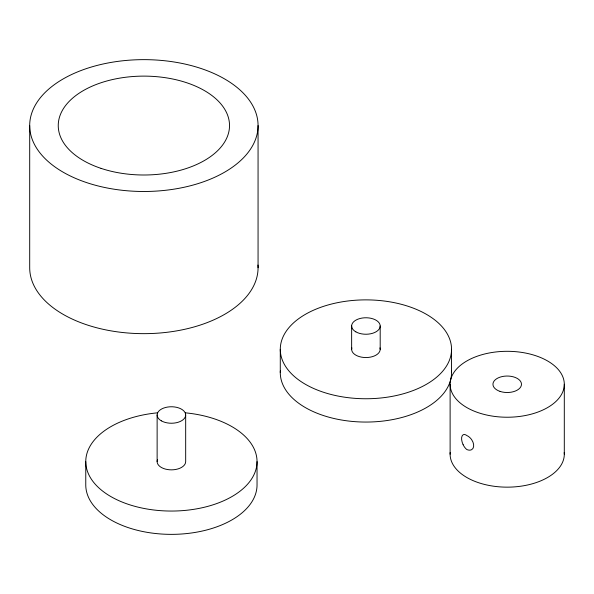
<?xml version="1.0" encoding="UTF-8"?>
<svg xmlns="http://www.w3.org/2000/svg" width="594" height="594" viewBox="0 0 594 594"><rect width="100%" height="100%" fill="white"/><g stroke="black" fill="none" stroke-linecap="round" stroke-linejoin="round"><path stroke-width="0.89" d="M564.3 384.273A57.091 32.96 0 0 1 478.66 412.815A57.091 32.96 0 0 1 478.66 355.724A57.091 32.96 0 0 1 564.3 384.273L564.3 454.195M451.551 349.309A85.64 49.443 0 0 1 323.099 392.129A85.64 49.443 0 0 1 323.099 306.497A85.64 49.443 0 0 1 451.551 349.309L451.551 372.616M450.118 384.273L450.118 454.195M380.19 326.002L380.19 349.309M351.641 326.002L351.641 349.309M280.279 349.309L280.279 372.616M258.063 125.564A114.182 65.919 0 0 1 86.791 182.655A114.182 65.919 0 0 1 86.791 68.473A114.182 65.919 0 0 1 258.063 125.564L258.063 267.738M257.039 461.612L257.039 484.919A85.64 49.443 0 0 1 171.406 534.362A85.64 49.443 0 0 1 85.766 484.919L85.766 461.612M185.677 414.998L185.677 461.612A14.271 8.242 0 0 1 169.542 469.78A14.271 8.242 0 0 1 157.618 459.481M157.128 414.998L157.128 461.612M29.7 125.564L29.7 267.738A114.182 65.919 0 0 0 146.228 333.642A114.182 65.919 0 0 0 257.967 265.028M564.226 452.48A57.091 32.96 0 0 1 507.209 487.154A57.091 32.96 0 0 1 450.193 452.48M451.499 370.908A85.64 49.443 0 0 1 365.919 422.059A85.64 49.443 0 0 1 280.331 370.908M379.967 347.876A14.271 8.242 0 0 1 365.919 357.551A14.271 8.242 0 0 1 351.863 347.876M185.365 412.83A85.64 49.443 0 0 1 243.117 488.632A85.64 49.443 0 0 1 99.688 488.632A85.64 49.443 0 0 1 157.44 412.83M101.062 168.377A85.64 49.443 0 0 0 229.522 125.564A85.64 49.443 0 0 0 101.062 82.744A85.64 49.443 0 0 0 101.062 168.377M500.074 391.409A14.271 8.242 0 0 0 521.48 384.273A14.271 8.242 0 0 0 500.074 377.138A14.271 8.242 0 0 0 500.074 391.409M463.12 444.691A8.672 4.314 66.1 0 0 466.839 449.532A8.672 5.621 53 0 0 471.688 449.636A8.524 5.517 53 0 0 471.688 439.738A8.672 5.621 53 0 0 466.839 435.551A8.672 4.314 66.1 0 0 463.12 434.801A8.524 4.232 66.1 0 0 463.12 444.691M355.821 331.831A14.271 8.242 0 0 0 379.7 328.14A14.271 8.242 0 0 0 362.221 318.042A14.271 8.242 0 0 0 355.821 331.831M161.308 420.827A14.271 8.242 0 0 0 185.187 417.129A14.271 8.242 0 0 0 167.708 407.039A14.271 8.242 0 0 0 161.308 420.827"/></g></svg>
